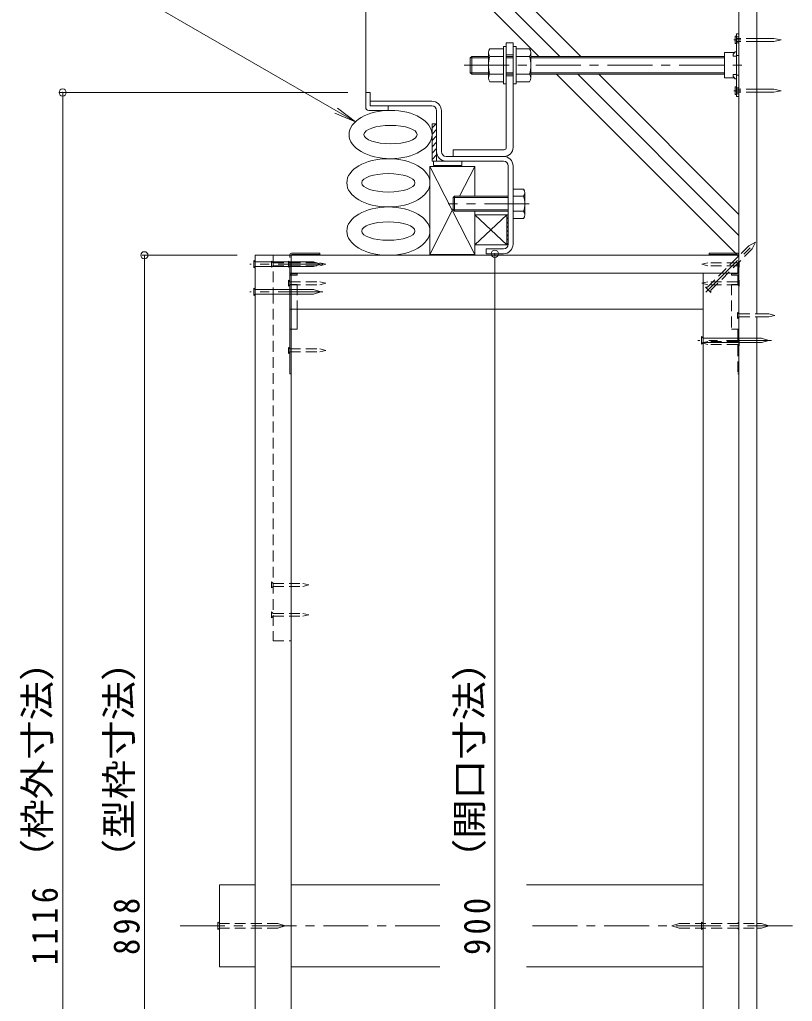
# Model space of a CAD drawing. Units: millimetres at full size, sheet at 1:6. Extents: x -2205 to 2235, y -1648 to 1656.
# Drawn here: x 1445 to 1963, y -129 to 528 of the extents above; entities that cross this region are included whole.
import ezdxf
from ezdxf.enums import TextEntityAlignment as Align

# ---------------------------------------------------------------- set-up
doc = ezdxf.new("R2010")
doc.units = ezdxf.units.MM
doc.header["$LTSCALE"] = 6
doc.header["$PDMODE"] = 32
doc.header["$PDSIZE"] = 4.8
doc.linetypes.add('CHAIN1', pattern=[8, 5, -1, 1, -1])
doc.linetypes.add('DASHED1', pattern=[1.8, 1.2, -0.6])
for name, color, linetype, lineweight in [('1-0_1-0ﾚｲﾔ', 4, 'Continuous', 9), ('1-1_1-1ﾚｲﾔ', 2, 'Continuous', 9), ('1-3_1-3ﾚｲﾔ', 4, 'Continuous', 9), ('1-5_1-5ﾚｲﾔ', 7, 'Continuous', 9), ('1-6_1-6ﾚｲﾔ', 6, 'Continuous', 9), ('1-7', 5, 'Continuous', 5), ('1-8', 3, 'Continuous', 9), ('1-A', 3, 'Continuous', 9), ('1-B', 4, 'Continuous', 9), ('1-C', 4, 'Continuous', 9), ('1-D', 5, 'Continuous', 5), ('1-E', 3, 'Continuous', 9), ('1-F', 7, 'Continuous', 9)]:
    doc.layers.add(name, color=color, linetype=linetype, lineweight=lineweight)
doc.styles.add('ＭＳ ゴシック', font='')
doc.styles.get('ＭＳ ゴシック').set_extended_font_data('MS Gothic')

msp = doc.modelspace()

# ---------------------------------------------------------------- linework, layer by layer
at = {"layer": '1-0_1-0ﾚｲﾔ', "linetype": 'CHAIN1'}
for p, q in [((1928.462, 514.489), (1923.893, 514.489)), ((1928.462, 480.489), (1923.893, 480.489))]:
    msp.add_line(p, q, dxfattribs=at)
at = {"layer": '1-0_1-0ﾚｲﾔ'}
for p, q in [((1925.624, 518.489), (1927.224, 518.489)), ((1927.224, 516.489), (1925.624, 516.489)), ((1927.224, 518.489), (1927.224, 476.489)), ((1927.224, 512.489), (1925.624, 512.489)), ((1925.624, 503.989), (1927.224, 503.989)), ((1925.624, 490.989), (1927.224, 490.989)), ((1927.224, 482.489), (1925.624, 482.489)), ((1927.224, 478.489), (1925.624, 478.489))]:
    msp.add_line(p, q, dxfattribs=at)
msp.add_lwpolyline([(1925.624, 518.489), (1925.624, 476.489), (1927.224, 476.489)], dxfattribs=at)
at = {"layer": '1-1_1-1ﾚｲﾔ'}
for p, q in [((1927.224, 629.29), (1927.224, -786.71)), ((1939.224, 629.29), (1939.224, 330.989)), ((1680.225, 470.289), (1680.225, 473.489)), ((1721.525, 473.489), (1680.225, 473.489)), ((1721.525, 470.289), (1680.225, 470.289)), ((1724.725, 467.089), (1724.725, 439.689)), ((1727.925, 439.689), (1727.925, 467.089)), ((1731.125, 436.489), (1769.525, 436.489)), ((1769.525, 433.289), (1731.125, 433.289)), ((1772.725, 430.089), (1772.725, 377.689)), ((1775.925, 409.789), (1775.925, 430.089)), ((1775.925, 377.689), (1775.925, 399.79)), ((1757.925, 371.289), (1757.925, 374.489)), ((1769.525, 374.489), (1757.925, 374.489)), ((1769.525, 371.289), (1757.925, 371.289)), ((1939.224, -486.409), (1939.224, 328.989))]:
    msp.add_line(p, q, dxfattribs=at)
at = {"layer": '1-1_1-1ﾚｲﾔ', "color": 6, "linetype": 'CHAIN1'}
for p, q in [((1726.919, -78.71), (1552.809, -78.71)), ((1963.022, -78.71), (1784.865, -78.71))]:
    msp.add_line(p, q, dxfattribs=at)
at = {"layer": '1-1_1-1ﾚｲﾔ'}
for centre, radius, start, end in [((1721.525, 467.089), 6.4, 0, 90), ((1721.525, 467.089), 3.2, 0, 90), ((1731.125, 439.689), 6.4, 180, 270), ((1731.125, 439.689), 3.2, 180, 270), ((1769.525, 430.089), 6.4, 0, 90), ((1769.525, 430.089), 3.2, 0, 90), ((1769.525, 377.689), 3.2, 270, 0), ((1769.525, 377.689), 6.4, 270, 0)]:
    msp.add_arc(centre, radius, start, end, dxfattribs=at)
at = {"layer": '1-3_1-3ﾚｲﾔ'}
for p, q in [((1677.225, 469.289), (1677.225, 479.289)), ((1679.225, 467.289), (1692.225, 467.289)), ((1680.225, 470.289), (1692.225, 470.289)), ((1692.225, 470.289), (1692.225, 467.289))]:
    msp.add_line(p, q, dxfattribs=at)
msp.add_lwpolyline([(1677.225, 479.289), (1680.225, 479.289), (1680.225, 470.289)], dxfattribs=at)
msp.add_arc((1679.225, 469.289), 2, 180, 270, dxfattribs=at)
at = {"layer": '1-5_1-5ﾚｲﾔ'}
msp.add_line((1670.32, 459.714), (1658.42, 468.846), dxfattribs=at)
msp.add_lwpolyline([(1510.97, 551.715), (1670.32, 459.714), (1656.462, 465.455)], dxfattribs=at)
at = {"layer": '1-6_1-6ﾚｲﾔ'}
for p, q in [((1677.225, 479.29), (1677.225, 629.29)), ((1807.245, 503.489), (1681.444, 629.29)), ((1821.387, 503.489), (1695.586, 629.29)), ((1793.103, 503.489), (1677.225, 619.367)), ((1926.303, 370.289), (1805.103, 491.489)), ((1927.224, 383.51), (1819.245, 491.489)), ((1927.224, 397.652), (1833.387, 491.489)), ((1721.725, 458.289), (1721.725, 433.289)), ((1724.725, 458.289), (1721.725, 458.289)), ((1724.373, 458.289), (1721.725, 455.64)), ((1724.725, 454.398), (1721.725, 451.398)), ((1724.725, 458.289), (1724.725, 433.289)), ((1724.725, 450.155), (1721.725, 447.155)), ((1724.725, 445.913), (1721.725, 442.913)), ((1724.725, 441.67), (1721.725, 438.67)), ((1724.725, 437.428), (1721.725, 434.428)), ((1741.725, 433.289), (1721.725, 433.289)), ((1722.725, 430.289), (1722.725, 433.289)), ((1722.725, 430.289), (1741.725, 430.289)), ((1741.725, 430.289), (1741.725, 433.289)), ((1750.225, 397.289), (1771.725, 377.289)), ((1771.725, 397.289), (1771.725, 377.289)), ((1750.225, 377.289), (1771.725, 377.289))]:
    msp.add_line(p, q, dxfattribs=at)
msp.add_lwpolyline([(1771.725, 397.289), (1750.225, 397.289), (1750.225, 377.289)], close=True, dxfattribs=at)
for centre, major_axis, ratio in [((1693.895, 451.123), (27.83, 0), 0.580908), ((1693.895, 451.123), (17.83, 0), 0.345859), ((1692.395, 418.789), (27.83, 0), 0.580908), ((1692.395, 418.789), (17.83, 0), 0.345859), ((1692.395, 386.456), (27.83, 0), 0.580908), ((1692.395, 386.456), (17.83, 0), 0.345859)]:
    msp.add_ellipse(centre, major_axis=major_axis, ratio=ratio, dxfattribs=at)
at = {"layer": '1-7'}
for p, q in [((1775.925, 414.59), (1775.925, 394.99)), ((1783.031, 414.59), (1775.925, 414.59)), ((1735.925, 408.977), (1736.737, 409.789)), ((1772.725, 408.977), (1735.925, 408.977)), ((1735.925, 408.977), (1735.925, 400.602)), ((1736.737, 409.79), (1741.425, 409.79)), ((1736.737, 409.79), (1736.737, 399.79)), ((1736.737, 409.789), (1772.725, 409.789)), ((1775.925, 409.789), (1783.031, 409.789)), ((1783.926, 412.189), (1783.926, 397.39)), ((1772.725, 400.602), (1735.925, 400.602)), ((1735.925, 400.602), (1736.737, 399.79)), ((1772.725, 399.79), (1736.737, 399.79)), ((1783.031, 399.79), (1775.925, 399.79)), ((1783.031, 394.99), (1775.925, 394.99))]:
    msp.add_line(p, q, dxfattribs=at)
at = {"layer": '1-7', "linetype": 'CHAIN1'}
msp.add_line((1786.803, 404.789), (1732.393, 404.789), dxfattribs=at)
at = {"layer": '1-7'}
for centre, radius, start, end in [((1780.26, 412.189), 3.666, 319.10191, 40.8978), ((1769.51, 404.789), 14.416, 339.70546, 20.29454), ((1780.26, 397.39), 3.666, 319.1022, 40.89809)]:
    msp.add_arc(centre, radius, start, end, dxfattribs=at)
at = {"layer": '1-8'}
for p, q in [((1924.624, 516.989), (1925.624, 516.989)), ((1924.624, 511.989), (1924.624, 516.989)), ((1950.625, 515.489), (1939.224, 515.489)), ((1950.625, 513.489), (1939.224, 513.489)), ((1950.625, 515.489), (1955.624, 514.489)), ((1950.625, 513.489), (1955.624, 514.489)), ((1924.624, 511.989), (1925.624, 511.989)), ((1924.624, 482.989), (1924.624, 477.989)), ((1924.624, 482.989), (1925.624, 482.989)), ((1950.625, 481.489), (1939.224, 481.489)), ((1950.625, 481.489), (1955.624, 480.489)), ((1950.625, 479.489), (1955.624, 480.489)), ((1924.624, 477.989), (1925.624, 477.989)), ((1950.625, 479.489), (1939.224, 479.489)), ((1602.255, 366.814), (1603.225, 365.809)), ((1602.255, 361.764), (1602.255, 366.814)), ((1602.255, 361.764), (1603.225, 362.769)), ((1642.375, 365.809), (1603.225, 365.809)), ((1642.375, 362.769), (1603.225, 362.769)), ((1642.375, 365.809), (1647.225, 364.289)), ((1642.375, 362.769), (1647.225, 364.289)), ((1602.255, 348.315), (1603.225, 347.31)), ((1602.255, 343.265), (1602.255, 348.315)), ((1602.255, 343.265), (1603.225, 344.27)), ((1642.375, 347.31), (1603.225, 347.31)), ((1642.375, 344.27), (1603.225, 344.27)), ((1642.375, 347.31), (1647.225, 345.79)), ((1642.375, 344.27), (1647.225, 345.79)), ((1902.254, 315.814), (1903.224, 314.809)), ((1902.254, 310.765), (1902.254, 315.814)), ((1902.254, 310.765), (1903.224, 311.769)), ((1942.375, 314.809), (1903.224, 314.809)), ((1942.375, 311.769), (1903.224, 311.769)), ((1942.375, 314.809), (1947.224, 313.289)), ((1942.375, 311.769), (1947.224, 313.289)), ((1942.375, -77.19), (1939.224, -77.19)), ((1942.375, -77.19), (1947.224, -78.71)), ((1942.375, -80.23), (1947.224, -78.71)), ((1942.375, -80.23), (1939.224, -80.23))]:
    msp.add_line(p, q, dxfattribs=at)
at = {"layer": '1-8', "linetype": 'DASHED1'}
for p, q in [((1939.224, 515.489), (1925.624, 515.489)), ((1939.224, 513.489), (1925.624, 513.489)), ((1939.224, 481.489), (1925.624, 481.489)), ((1939.224, 479.489), (1925.624, 479.489)), ((1933.902, 376.645), (1906.218, 348.962)), ((1933.902, 376.645), (1938.406, 379)), ((1936.051, 374.496), (1938.406, 379)), ((1936.051, 374.496), (1908.368, 346.812)), ((1904.822, 348.986), (1906.218, 348.962)), ((1908.392, 345.416), (1904.822, 348.986)), ((1908.392, 345.416), (1908.368, 346.812)), ((1578.255, -76.185), (1579.225, -77.19)), ((1578.255, -81.235), (1578.255, -76.185)), ((1618.375, -77.19), (1579.225, -77.19)), ((1618.375, -77.19), (1623.225, -78.71)), ((1618.375, -80.23), (1623.225, -78.71)), ((1887.104, -77.19), (1882.254, -78.71)), ((1887.104, -80.23), (1882.254, -78.71)), ((1887.104, -77.19), (1939.224, -77.19)), ((1902.254, -76.185), (1903.224, -77.19)), ((1902.254, -81.235), (1902.254, -76.185)), ((1927.224, -76.185), (1926.254, -77.19)), ((1927.224, -76.185), (1927.224, -81.235)), ((1578.255, -81.235), (1579.225, -80.23)), ((1618.375, -80.23), (1579.225, -80.23)), ((1887.104, -80.23), (1939.224, -80.23)), ((1902.254, -81.235), (1903.224, -80.23)), ((1927.224, -81.235), (1926.254, -80.23))]:
    msp.add_line(p, q, dxfattribs=at)
at = {"layer": '1-8', "linetype": 'CHAIN1'}
for p, q in [((1904.996, 345.59), (1939.007, 379.601)), ((1648.512, 364.289), (1599.7, 364.289)), ((1648.512, 345.79), (1599.7, 345.79)), ((1948.965, 313.289), (1899.7, 313.289))]:
    msp.add_line(p, q, dxfattribs=at)
at = {"layer": '1-A', "color": 2}
for p, q in [((1923.359, 504.939), (1924.624, 506.489)), ((1924.624, 506.489), (1925.624, 506.489)), ((1917.624, 505.989), (1924.216, 505.989)), ((1917.624, 505.989), (1917.624, 488.989)), ((1917.624, 488.989), (1924.216, 488.989)), ((1923.359, 490.039), (1924.624, 488.489)), ((1924.624, 488.489), (1925.624, 488.489))]:
    msp.add_line(p, q, dxfattribs=at)
at = {"layer": '1-A'}
for p, q in [((1750.225, 429.789), (1720.225, 429.789)), ((1735.925, 401.666), (1720.225, 370.789)), ((1750.225, 370.789), (1750.225, 399.79)), ((1626.425, 370.289), (1626.425, 370.589)), ((1627.425, 371.589), (1646.425, 371.589)), ((1627.725, 370.789), (1646.425, 370.789)), ((1646.425, 371.589), (1646.425, 370.289)), ((1720.225, 370.789), (1750.225, 370.789)), ((1926.224, 371.589), (1907.225, 371.589)), ((1907.225, 371.589), (1907.225, 370.289)), ((1925.925, 370.789), (1907.225, 370.789)), ((1927.224, 370.589), (1927.224, 370.289)), ((1626.425, 334.289), (1626.425, 290.789)), ((1631.424, 334.289), (1631.424, 320.789)), ((1626.425, 320.789), (1631.424, 320.789)), ((1627.225, 320.789), (1627.225, 290.789)), ((1627.225, 290.789), (1626.425, 290.789))]:
    msp.add_line(p, q, dxfattribs=at)
at = {"layer": '1-A', "linetype": 'DASHED1'}
for p, q in [((1626.425, 357.99), (1626.425, 370.289)), ((1627.225, 370.289), (1627.225, 358.289)), ((1926.425, 358.289), (1926.425, 370.289)), ((1927.224, 370.289), (1927.224, 357.99)), ((1626.425, 357.99), (1626.425, 334.289)), ((1627.225, 356.99), (1627.225, 350.789)), ((1627.425, 356.99), (1631.424, 356.99)), ((1627.725, 357.789), (1631.424, 357.789)), ((1631.424, 357.789), (1631.424, 356.99)), ((1925.925, 357.789), (1922.224, 357.789)), ((1922.224, 357.789), (1922.224, 356.99)), ((1926.224, 356.99), (1922.224, 356.99)), ((1926.425, 356.99), (1926.425, 350.789)), ((1927.224, 357.99), (1927.224, 290.789)), ((1626.425, 350.789), (1631.424, 350.789)), ((1631.424, 350.789), (1631.424, 334.289)), ((1927.224, 350.789), (1922.224, 350.789)), ((1922.224, 350.789), (1922.224, 320.789)), ((1927.224, 320.789), (1922.224, 320.789)), ((1926.425, 320.789), (1926.425, 290.789)), ((1926.425, 290.789), (1927.224, 290.789))]:
    msp.add_line(p, q, dxfattribs=at)
at = {"layer": '1-A', "color": 2}
for points in [[(1923.359, 504.939), (1923.359, 503.594), (1925.624, 503.594)], [(1923.359, 490.039), (1923.359, 491.383), (1925.624, 491.383)]]:
    msp.add_lwpolyline(points, dxfattribs=at)
at = {"layer": '1-A'}
for points in [[(1750.225, 370.789), (1720.225, 429.789), (1720.225, 370.789)], [(1750.225, 409.789), (1750.225, 429.789), (1740.056, 409.789)]]:
    msp.add_lwpolyline(points, dxfattribs=at)
for centre, radius, start, end in [((1627.425, 370.589), 1, 90, 180), ((1627.725, 370.289), 0.5, 90, 180), ((1925.925, 370.289), 0.5, 0, 90), ((1926.224, 370.589), 1, 0, 90)]:
    msp.add_arc(centre, radius, start, end, dxfattribs=at)
at = {"layer": '1-A', "linetype": 'DASHED1'}
for centre, radius, start, end in [((1627.425, 357.99), 1, 180, 270), ((1627.725, 358.289), 0.5, 180, 270), ((1925.925, 358.289), 0.5, 270, 0), ((1926.224, 357.99), 1, 270, 0)]:
    msp.add_arc(centre, radius, start, end, dxfattribs=at)
at = {"layer": '1-B', "color": 3}
for p, q in [((1603.225, 370.289), (1627.225, 370.289)), ((1603.225, -527.71), (1603.225, 370.289)), ((1627.225, 370.289), (1627.225, -527.71)), ((1903.224, 358.29), (1927.224, 358.29)), ((1903.224, 358.29), (1903.224, -515.71)), ((1927.224, 358.29), (1927.224, -515.71))]:
    msp.add_line(p, q, dxfattribs=at)
at = {"layer": '1-B', "color": 6, "linetype": 'DASHED1'}
for p, q in [((1615.225, 370.289), (1615.225, 345.289)), ((1626.425, 370.289), (1615.225, 370.289))]:
    msp.add_line(p, q, dxfattribs=at)
at = {"layer": '1-B'}
for p, q in [((1627.225, 370.289), (1927.224, 370.289)), ((1627.225, 358.29), (1927.224, 358.29)), ((1627.225, -448.209), (1627.225, 290.789))]:
    msp.add_line(p, q, dxfattribs=at)
at = {"layer": '1-B', "color": 5, "lineweight": 5}
for p, q in [((1579.225, -106.21), (1579.225, -51.21)), ((1603.225, -51.21), (1579.225, -51.21)), ((1603.225, -106.21), (1603.225, -51.21)), ((1603.225, -106.21), (1579.225, -106.21))]:
    msp.add_line(p, q, dxfattribs=at)
at = {"layer": '1-B', "color": 6, "linetype": 'DASHED1'}
msp.add_lwpolyline([(1615.225, 345.289), (1615.225, 112.197), (1627.225, 112.197)], dxfattribs=at)
at = {"layer": '1-C', "color": 7}
for p, q in [((1772.725, 394.463), (1771.725, 395.463)), ((1772.725, 391.634), (1771.725, 392.634)), ((1772.725, 388.806), (1771.725, 389.806)), ((1772.725, 385.978), (1771.725, 386.978)), ((1772.725, 383.149), (1771.725, 384.149)), ((1772.725, 380.321), (1771.725, 381.321)), ((1772.725, 377.492), (1771.725, 378.492))]:
    msp.add_line(p, q, dxfattribs=at)
at = {"layer": '1-C', "linetype": 'DASHED1'}
for p, q in [((1614.225, 362.29), (1614.225, 366.289)), ((1615.225, 365.289), (1614.225, 366.289)), ((1614.225, 362.29), (1615.225, 363.289)), ((1615.225, 365.289), (1625.425, 365.289)), ((1615.225, 363.289), (1625.425, 363.289)), ((1626.425, 365.289), (1625.425, 366.289)), ((1625.425, 362.29), (1625.425, 366.289)), ((1625.425, 362.29), (1626.425, 363.289)), ((1626.425, 365.289), (1646.425, 365.289)), ((1626.425, 363.289), (1646.425, 363.289)), ((1646.425, 365.289), (1650.425, 364.289)), ((1646.425, 363.289), (1650.425, 364.289)), ((1906.425, 365.289), (1902.425, 364.289)), ((1906.425, 363.289), (1902.425, 364.289)), ((1926.425, 365.289), (1906.425, 365.289)), ((1926.425, 363.289), (1906.425, 363.289)), ((1926.425, 365.289), (1927.425, 366.289)), ((1927.425, 362.29), (1926.425, 363.289)), ((1927.425, 362.29), (1927.425, 366.289)), ((1626.425, 352.589), (1625.425, 353.589)), ((1625.425, 349.589), (1625.425, 353.589)), ((1625.425, 349.589), (1626.425, 350.589)), ((1626.425, 352.589), (1646.425, 352.589)), ((1646.425, 352.589), (1650.425, 351.589)), ((1906.425, 352.589), (1902.425, 351.589)), ((1906.425, 350.589), (1902.425, 351.589)), ((1926.425, 352.589), (1906.425, 352.589)), ((1926.425, 350.589), (1906.425, 350.589)), ((1926.425, 352.589), (1927.425, 353.589)), ((1927.425, 349.589), (1926.425, 350.589)), ((1927.425, 349.589), (1927.425, 353.589)), ((1927.224, 330.989), (1926.224, 331.989)), ((1926.224, 327.989), (1926.224, 331.989)), ((1926.224, 327.989), (1927.224, 328.989)), ((1927.224, 330.989), (1939.224, 330.989)), ((1927.224, 328.989), (1939.224, 328.989)), ((1906.425, 312.589), (1902.425, 311.589)), ((1906.425, 310.589), (1902.425, 311.589)), ((1926.425, 312.589), (1906.425, 312.589)), ((1926.425, 310.589), (1906.425, 310.589)), ((1926.425, 312.589), (1927.425, 313.589)), ((1927.425, 309.589), (1926.425, 310.589)), ((1927.425, 309.589), (1927.425, 313.589)), ((1626.425, 307.589), (1625.425, 308.59)), ((1625.425, 304.589), (1625.425, 308.59)), ((1625.425, 304.589), (1626.425, 305.59)), ((1626.425, 307.589), (1646.425, 307.589)), ((1626.425, 305.59), (1646.425, 305.59)), ((1646.425, 307.589), (1650.425, 306.589)), ((1646.425, 305.59), (1650.425, 306.589)), ((1615.225, 150.51), (1614.225, 151.51)), ((1614.225, 147.51), (1614.225, 151.51)), ((1614.225, 147.51), (1615.225, 148.51)), ((1615.224, 150.51), (1635.224, 150.51)), ((1615.224, 148.51), (1635.224, 148.51)), ((1635.224, 150.51), (1639.224, 149.51)), ((1635.224, 148.51), (1639.224, 149.51)), ((1615.225, 130.51), (1614.225, 131.51)), ((1614.225, 127.51), (1614.225, 131.51)), ((1614.225, 127.51), (1615.225, 128.51)), ((1615.224, 130.51), (1635.224, 130.51)), ((1615.224, 128.51), (1635.224, 128.51)), ((1635.224, 130.51), (1639.224, 129.51)), ((1635.224, 128.51), (1639.224, 129.51))]:
    msp.add_line(p, q, dxfattribs=at)
at = {"layer": '1-C'}
for p, q in [((1939.224, 330.989), (1947.224, 330.989)), ((1939.224, 328.989), (1947.224, 328.989)), ((1947.224, 330.989), (1951.224, 329.989)), ((1947.224, 328.989), (1951.224, 329.989))]:
    msp.add_line(p, q, dxfattribs=at)
at = {"layer": '1-C', "color": 7}
msp.add_lwpolyline([(1771.725, 397.289), (1772.725, 397.289), (1772.725, 377.289), (1771.725, 377.289)], close=True, dxfattribs=at)
at = {"layer": '1-C', "linetype": 'DASHED1'}
msp.add_lwpolyline([(1626.425, 350.59), (1646.425, 350.59), (1650.425, 351.589)], dxfattribs=at)
at = {"layer": '1-D'}
for p, q in [((1769.425, 508.489), (1760.426, 508.489)), ((1769.425, 509.989), (1771.425, 509.989)), ((1769.425, 484.989), (1769.425, 509.989)), ((1771.425, 484.989), (1771.425, 509.989)), ((1775.925, 509.989), (1777.925, 509.989)), ((1775.925, 484.989), (1775.925, 509.989)), ((1777.925, 484.989), (1777.925, 509.989)), ((1777.925, 508.489), (1786.925, 508.489)), ((1747.224, 492.489), (1747.224, 502.489)), ((1747.224, 502.489), (1759.425, 502.489)), ((1748.225, 503.489), (1759.425, 503.489)), ((1759.425, 488.986), (1759.425, 505.992)), ((1769.425, 503.489), (1760.426, 503.489)), ((1771.425, 503.489), (1775.925, 503.489)), ((1771.425, 502.489), (1775.925, 502.489)), ((1777.925, 503.489), (1786.925, 503.489)), ((1787.925, 488.986), (1787.925, 505.992)), ((1787.925, 503.489), (1917.624, 503.489)), ((1787.925, 502.489), (1917.624, 502.489)), ((1747.224, 492.489), (1748.225, 491.489)), ((1747.224, 492.489), (1759.425, 492.489)), ((1748.225, 491.489), (1759.425, 491.489)), ((1769.425, 491.489), (1760.426, 491.489)), ((1769.425, 486.489), (1760.426, 486.489)), ((1771.425, 492.489), (1775.925, 492.489)), ((1771.425, 491.489), (1775.925, 491.489)), ((1777.925, 491.489), (1786.925, 491.489)), ((1777.925, 486.489), (1786.925, 486.489)), ((1787.925, 492.489), (1917.624, 492.489)), ((1787.925, 491.489), (1917.624, 491.489)), ((1769.425, 484.989), (1771.425, 484.989)), ((1775.925, 484.989), (1777.925, 484.989))]:
    msp.add_line(p, q, dxfattribs=at)
at = {"layer": '1-D', "linetype": 'CHAIN1'}
msp.add_line((1743.225, 497.489), (1930.788, 497.489), dxfattribs=at)
at = {"layer": '1-D', "color": 2, "lineweight": 9}
for p, q in [((1626.425, 358.29), (1903.224, 358.29)), ((1626.425, 334.289), (1626.425, 358.29)), ((1903.224, 358.29), (1903.224, 334.289)), ((1626.425, 334.289), (1903.224, 334.289)), ((1627.225, -106.21), (1627.225, -51.21)), ((1627.225, -51.21), (1726.919, -51.21)), ((1784.865, -51.21), (1903.224, -51.21)), ((1903.224, -106.21), (1903.224, -51.21)), ((1627.225, -106.21), (1726.919, -106.21)), ((1784.865, -106.21), (1903.224, -106.21))]:
    msp.add_line(p, q, dxfattribs=at)
at = {"layer": '1-D'}
msp.add_lwpolyline([(1748.225, 491.489), (1748.225, 503.489), (1747.224, 502.489)], dxfattribs=at)
for centre, radius, start, end in [((1763.051, 505.989), 3.625, 136.39719, 223.60283), ((1784.301, 505.989), 3.625, 316.39719, 43.60283), ((1777.926, 497.489), 18.5, 161.07536, 198.92465), ((1769.425, 497.489), 18.5, 341.07536, 18.92465), ((1763.051, 488.989), 3.625, 136.39719, 223.60283), ((1784.301, 488.989), 3.625, 316.39719, 43.60283)]:
    msp.add_arc(centre, radius, start, end, dxfattribs=at)
at = {"layer": '1-E'}
for p, q in [((1771.425, 442.489), (1771.425, 512.489)), ((1771.425, 512.489), (1775.925, 512.489)), ((1775.925, 512.489), (1775.925, 442.489)), ((1775.926, 504.489), (1771.426, 504.489)), ((1775.926, 490.489), (1771.426, 490.489)), ((1769.925, 440.989), (1735.925, 440.989)), ((1735.925, 436.489), (1735.925, 440.989)), ((1769.525, 436.489), (1735.925, 436.489))]:
    msp.add_line(p, q, dxfattribs=at)
for radius in [6, 1.5]:
    msp.add_arc((1769.925, 442.489), radius, 270.00027, 0, dxfattribs=at)
at = {"layer": '1-F'}
for p, q in [((1472.459, 479.29), (1665.225, 479.29)), ((1474.259, -636.71), (1474.259, 479.29)), ((1527.196, 370.291), (1591.225, 370.291)), ((1528.996, -527.71), (1528.996, 370.291)), ((1763.725, 371.292), (1763.725, -528.71))]:
    msp.add_line(p, q, dxfattribs=at)
for p in [(1474.259, 479.29), (1528.996, 370.291), (1763.725, 371.292)]:
    msp.add_point(p, dxfattribs=at)

# ---------------------------------------------------------------- texts
at = {"layer": '1-F', "color": 2, "style": 'ＭＳ ゴシック', "width": 1.1}
for s, p in [('（枠外寸法）', (1471.259, -46.837)), ('（型枠寸法）', (1525.996, -46.837)), ('（開口寸法）', (1760.725, -46.837))]:
    msp.add_text(s, height=17.6, rotation=90, dxfattribs=at).set_placement(p, align=Align.BOTTOM_LEFT)
at = {"layer": '1-F', "color": 2, "char_height": 17.6, "attachment_point": 7, "rotation": 90, "style": 'ＭＳ ゴシック'}
for s, insert in [('\\T1.28;\\W0.9;1116', (1471.259, -104.96)), ('\\T1.27;\\W0.9;898', (1525.996, -98.21)), ('\\T1.27;\\W0.9;900', (1760.725, -98.209))]:
    msp.add_mtext(s, dxfattribs=dict(at, insert=insert))

doc.saveas('drawing.dxf')
